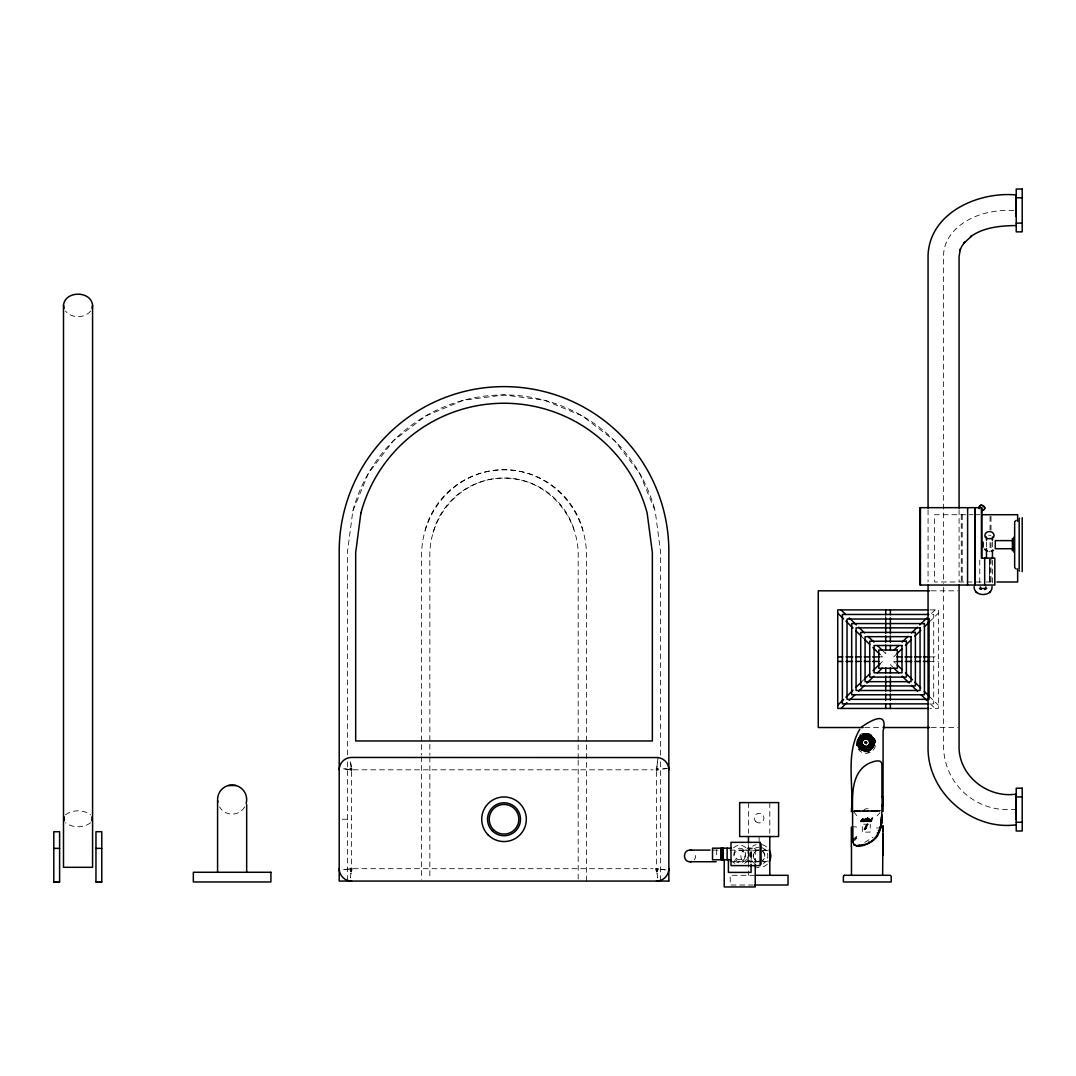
<?xml version="1.0" encoding="UTF-8"?>
<svg xmlns="http://www.w3.org/2000/svg" width="1076" height="1076" viewBox="0 0 1076 1076"><rect width="100%" height="100%" fill="white"/><g stroke="black" fill="none" stroke-linecap="round" stroke-linejoin="round"><path stroke-width="0.75" stroke-dasharray="5 3.75" d="M992.422 582.788L992.449 560.031M865.844 743.287C865.79 740.638 866.503 746.004 865.857 743.112M865.938 742.305C867.767 740.974 863.234 742.386 865.924 742.494C867.135 744.175 867.498 741.593 866.045 742.534M871.816 748.748L873.282 746.852L869.61 750.564L871.842 749.219L874.169 744.753L873.389 747.363L874.29 744.861L874.048 739.965L873.981 744.552M872.582 738.27L871.062 736.092L872.596 737.854M865.83 742.346L866.059 741.297L866.099 742.588M863.746 810.349C864.23 808.157 870.067 808.157 870.538 810.349M864.606 734.854L860.033 737.033L862.01 735.204L858.567 738.93L859.993 736.535L864.337 734.343L869.193 734.948L872.959 738.311M857.989 745.211L857.263 743.139L857.975 745.883L857.276 743.18L858.46 738.486L857.612 742.897M864.889 750.9L862.912 750.416M865.198 747.874L863.907 748.022M866.274 737.544L865.117 737.598M865.212 750.927L867.243 750.846M862.158 735.5C858.917 735.554 872.286 734.289 864.526 734.464M871.13 743.852L871.13 742.669M874.506 742.184L874.102 745.211L874.573 742.655L872.986 737.84L871.304 736.065L866.933 734.424M872.77 738.069L874.183 742.211M660.597 755.137L660.597 551.975L655.19 510.925L639.561 473.184L614.692 440.77L582.277 415.901L544.523 400.259L504.025 394.932L463.514 400.259L425.773 415.901L393.359 440.77L368.49 473.184L352.847 510.925L347.454 551.975L347.454 755.137M586.433 881.069L586.433 556.83C587.388 510.602 550.993 469.849 504.025 469.741C457.044 469.849 420.662 510.602 421.617 556.83L421.617 755.07M578.189 758.634L578.189 557.381C579.507 515.808 546.433 477.879 504.025 478.053C461.604 477.879 428.544 515.808 429.849 557.381L429.849 755.271M658.095 757.558L656.885 766.744L657.678 760.624M858.917 747.712C863.934 755.769 853.779 738.378 858.836 747.753M858.823 747.726L860.746 749.488A8.312 8.258 -6.6 0 0 873.107 747.201L873.147 747.417M858.85 747.968L857.72 745.547L859.011 747.322M867.31 751.236L865.023 751.357C878.971 749.918 859.805 750.402 862.656 750.981C856.321 746.905 867.068 753.119 864.875 751.088M865.575 751.761L869.099 751.546L868.157 752.205A9.55 9.496 -6.7 0 1 864.593 752.366L864.943 751.64L869.139 751.815L865.736 751.72M869.838 750.631L867.31 751.317M865.75 743.086C866.395 746.072 866.745 741.27 864.445 742.803C867.283 743.556 863.947 744.35 865.75 742.911M873.994 740.409L872.986 737.84M866.059 742.373C867.525 742.467 865.884 740.49 865.803 742.158M859.052 738.553L857.747 740.611M860.867 741.31L861.311 740.248M862.602 750.281L860.491 749.219M864.028 747.712L865.185 747.995M869.664 750.187L871.627 749.044M857.263 743.139L857.868 745.533M874.492 742.359A8.608 8.541 -6.6 0 1 861.903 750.281A8.568 8.514 -5.2 0 1 861.365 735.567A8.568 8.514 -5.2 0 1 874.519 742.4A8.568 8.514 -5.2 0 1 861.984 750.308A8.608 8.541 -6.6 0 1 861.298 735.5A8.608 8.541 -6.6 0 1 874.492 742.359L874.385 742.803M694.141 860.033L695.634 857.438L695.056 853.012M858.527 738.647L860.518 736.804M860.598 749.057L859.213 747.591M869.287 738.768L870.08 739.602M871.21 736.387L868.951 734.908L871.331 736.307M859.536 735.54C861.419 731.182 875.568 734.935 864.068 733.281M854.626 840.558L856.698 838.231M877.115 815.823L879.886 812.77M853.591 840.423L856.698 837.209M90.626 311.058C84.533 318.536 71.541 318.536 65.448 311.058M869.569 750.308L867.606 750.967M861.809 681.646L863.988 679.521M878.742 665.062L882.441 661.444L878.742 661.444M935.084 609.904L930.377 614.517L933.712 614.463L933.712 703.879L930.39 703.879M897.357 653.28L893.672 656.898L897.357 656.898M929.059 622.237L938.366 613.132M853.591 839.051L856.698 836.16M866.826 734.491L869.287 735.312M873.994 744.969L873.134 746.744M865.561 742.938C865.144 743.704 863.692 742.238 865.494 742.763M865.037 751.519L862.737 750.429M65.448 814.828C72.536 809.488 83.538 809.488 90.626 814.828M90.626 822.75C83.538 828.103 72.536 828.103 65.448 822.75M864.754 842.36L872.878 837.33M865.198 751.115L860.531 749.73M866.288 742.615C867.458 741.162 867.485 743.677 866.288 742.803M858.756 738.795L857.895 740.57M762.252 850.887L765.13 850.107L762.481 850.107M746.072 861.742C753.765 862.266 753.765 849.583 746.072 850.107M758.983 860.961C748.277 866.261 748.277 845.588 758.983 850.887M765.023 861.742L768.008 860.961M860.464 744.39L860.222 743.126M870.901 741.216L871.116 742.346M871.345 741.068L871.573 742.319M853.55 811.506L879.899 811.156M746.287 850.107C739.064 849.381 739.064 862.481 746.287 861.742M866.947 733.496L863.893 733.697A9.55 9.496 -6.7 0 1 867.377 733.576L868.386 733.751M860.208 742.79L860.343 741.525M860.679 742.776L860.787 741.633M871.587 742.655L871.452 743.933M879.576 811.331L853.94 811.546L879.213 811.479L873.201 811.438M854.478 810.537L877.666 810.443M854.398 810.443L858.567 810.362M867.498 733.482C870.618 732.917 876.671 738.835 875.622 743.422M853.833 811.331L877.276 811.304M876.429 827.942L878.742 827.915M855.581 811.479L862.508 811.438M744.579 863.356A9.697 9.697 0 0 0 748.129 850.107L747.564 848.144L755.244 848.17L755.244 862.71M1013.901 210.452L1007.27 210.452A63.699 45.259 0 0 0 943.571 255.711L943.571 581.766M965.629 514.718L934.627 514.718L934.627 581.995L965.629 581.995M969.18 514.718L973.067 514.718M976.147 514.718L979.738 514.718M988.683 535.297L990.956 535.297M966.934 581.995L973.067 581.995M976.147 581.995L983.814 581.995M985.979 581.995L995.233 581.995M931.265 590.818L957.855 590.818M929.987 609.904L938.366 609.904L938.366 708.438L929.987 708.438M878.742 656.898L882.441 656.898L880.598 655.082M930.094 656.898L938.366 656.898M896.133 661.444L893.672 661.444L896.026 663.757M929.059 661.444L938.366 661.444M864.795 727.524L881.405 727.524M931.265 727.524L957.855 727.524M353.237 769.811L653.119 769.811M1016.228 809.596L1007.27 809.596A63.699 63.699 0 0 1 943.571 745.897L943.571 583.434M858.581 810.497L877.707 810.497M342.303 819.253L351.57 819.253M868.655 824.216L862.32 824.216L862.32 832.138L870.242 832.138L870.242 824.216M713.038 850.107L720.369 850.107M729.81 850.107L759.131 850.107M766.515 850.309L768.008 850.887M729.81 861.742L759.131 861.742M762.481 861.742L765.13 861.742L762.252 860.961M353.237 868.695L653.119 868.695M754.747 875.313L730.227 875.313L730.227 885.01L753.294 885.01M877.343 810.362L880.356 810.443L877.384 810.362M988.683 551.275L989.947 551.329M748.533 848.184L747.564 848.144L750.94 848.17L750.94 862.71M853.591 826.731L856.698 827.054M348.503 769.407L342.383 768.6L348.503 769.434M765.023 850.107L766.623 850.309M661.067 869.3L667.201 870.107L661.067 869.287M860.423 741.203L860.921 740.019M870.928 744.135L870.484 745.211M871.372 744.242L870.887 745.439M865.548 742.507C863.88 742.79 864.97 740.92 865.548 742.534M861.082 739.737L861.889 738.728M861.486 739.965L862.199 739.064M870.323 745.493L869.596 746.394M870.726 745.722L869.919 746.717M872.959 747.026L871.695 748.6M866.247 742.911C865.75 744.067 867.928 743.731 866.18 743.045M882.966 650.967L885.723 653.67L885.723 650.052M929.059 696.105L938.366 705.224M861.809 636.696L863.988 638.821M890.377 664.672L893.147 667.376M930.377 703.838L935.084 708.438M865.709 742.346L864.902 741.687L865.629 742.453M853.793 811.748L856.846 815.823M868.117 747.43L867.014 747.793M868.319 747.833L867.095 748.25M869.502 750.133L867.565 750.792M856.496 744.188L856.617 745.426M979.779 582.614L979.752 560.125M992.449 541.887L992.449 548.491M991.009 516.359L991.009 532.768M991.009 542.613L991.009 549.177M991.009 559.022L991.009 581.995M990.054 516.359L990.054 532.768M990.054 542.613L990.054 549.177M990.054 559.022L990.054 581.995M986.463 541.887L986.463 546.823M962.226 514.718L962.226 581.995M961.272 514.718L961.272 581.995M959.079 509.715L959.079 581.645M928.063 509.768L928.063 581.874M885.723 615.983L885.723 619.023M769.797 802.602L769.797 833.295M759.131 836.536L759.131 841.096M748.466 802.602L748.466 833.295M748.466 844.606L748.466 875.313M716.67 849.838L716.67 858.137M660.597 761.848L660.597 881.069M656.481 771.492L656.481 865.346M578.189 760.315L578.189 881.069M429.849 756.953L429.849 879.388M421.617 756.751L421.617 879.388M351.57 771.492L351.57 865.346M347.454 761.848L347.454 881.069M352.847 510.925A156.504 156.504 0 0 1 655.19 510.925M433.144 532.445A73.383 73.383 0 0 1 574.907 532.445M425.114 530.293A81.695 81.695 0 0 1 582.936 530.293M858.083 738.566A9.576 9.509 -5.2 0 1 874.25 738.903A9.576 9.509 -5.2 0 1 867.054 753.281A9.576 9.509 -5.2 0 1 857.021 740.705M858.796 737.84A8.568 8.514 -5.3 0 1 873.268 738.136A8.568 8.514 -5.3 0 1 866.826 751.008A8.568 8.514 -5.3 0 1 857.841 739.75M761.391 847.498A8.729 8.729 0 0 1 763.489 863.477M754.774 863.477A8.729 8.729 0 0 1 759.131 847.189M767.376 864.163A11.661 11.661 0 0 1 762.144 867.175M759.131 867.579A11.661 11.661 0 0 1 756.119 867.175M749.03 861.755A11.661 11.661 0 0 1 756.119 844.66M762.144 844.66A11.661 11.661 0 0 1 767.376 847.673M762.023 850.901A5.797 5.797 0 0 1 762.023 860.934M734.881 863.356A9.697 9.697 0 0 1 732.877 861.809M733.563 847.821A8.729 8.729 0 0 1 746.421 848.372A8.729 8.729 0 0 1 744.74 861.136A8.729 8.729 0 0 1 732.178 858.352M763.099 851.815A5.797 5.743 -90 0 1 763.099 860.033M244.723 806.839A14.539 14.539 0 0 1 219.531 806.839M858.392 741.041L858.191 742.884L858.392 741.041M858.957 741.176L858.783 742.857L858.957 741.176M859.59 741.337L859.442 742.83L859.59 741.337M861.123 741.714L861.002 742.763L861.123 741.714M861.728 741.862L861.943 742.722L861.728 741.862M862.347 742.023L862.575 742.696L862.347 742.023M864.97 750.066L863.14 749.878L864.97 750.066M865.037 749.421L863.356 749.326L865.037 749.421M865.104 748.775L863.611 748.735L865.104 748.775M865.265 747.242L864.203 747.282L865.265 747.242M865.333 746.61L864.445 746.704L865.333 746.61M865.4 745.991L864.687 746.112L865.4 745.991M866.113 739.131L865.454 739.454L866.113 739.131M866.18 738.499L865.346 738.835L866.18 738.499M866.234 737.88L865.171 737.921L866.234 737.88M866.328 736.966L865.01 737.02L866.328 736.966M866.395 736.32L864.889 736.387L866.395 736.32M866.462 735.675L864.768 735.742L866.462 735.675M866.53 735.096L864.66 735.177L866.53 735.096M865.306 750.107L867.135 750.281L865.306 750.107M865.373 749.461L867.027 749.703L865.373 749.461M865.44 748.815L866.92 749.071L865.44 748.815M865.481 748.358L866.799 748.425L865.481 748.358M865.534 747.901L866.718 747.981L865.534 747.901M865.602 747.269L866.624 747.524L865.602 747.269M865.655 746.65L866.516 746.905L865.655 746.65M865.723 746.031L866.395 746.287L865.723 746.031M866.436 739.172L867.014 739.602L866.436 739.172M866.503 738.539L867.243 739.024L866.503 738.539M866.57 737.907L867.606 738.163L866.57 737.907M866.61 737.45L867.781 737.746L866.61 737.45M866.664 736.993L867.955 737.316L866.664 736.993M866.731 736.361L868.197 736.724L866.731 736.361M866.799 735.715L868.44 736.118L866.799 735.715M866.852 735.137L868.668 735.58L866.852 735.137M869.233 742.749L869.448 743.435L869.233 742.749M869.852 742.722L870.067 743.583L869.852 742.722M870.497 742.696L870.686 743.745L870.497 742.696M872.044 742.642L872.219 744.121L872.044 742.642M872.703 742.601L872.851 744.269L872.703 742.601M873.349 742.575L873.416 744.417L873.349 742.575M350.964 873.295L350.359 877.895L350.978 873.295M859.173 738.997L858.473 740.718L859.173 738.997M859.684 739.293L859.038 740.853L859.684 739.293M860.249 739.629L859.67 741.014L860.249 739.629M861.607 740.409L861.203 741.391L861.607 740.409M862.145 740.732L862.105 741.62L862.145 740.732M862.696 741.055L862.71 741.768L862.696 741.055M862.925 749.515L861.217 748.815L862.925 749.515M863.167 748.909L861.594 748.358L863.167 748.909M863.423 748.318L861.997 747.847L863.423 748.318M863.598 747.887L862.401 747.349L863.598 747.887M863.772 747.47L862.696 746.986L863.772 747.47M864.015 746.878L862.979 746.623L864.015 746.878M864.257 746.3L863.382 746.139L864.257 746.3M864.485 745.722L863.772 745.641L864.485 745.722M867.431 739.454L867.848 740.032L867.431 739.454M867.659 738.876L868.238 739.548L867.659 738.876M867.902 738.284L868.83 738.822L867.902 738.284M868.076 737.867L869.112 738.459L868.076 737.867M868.251 737.437L869.395 738.109L868.251 737.437M868.507 736.845L869.812 737.598L868.507 736.845M868.749 736.24L870.215 737.087L868.749 736.24M868.978 735.702L870.578 736.643L868.978 735.702M869.085 743.677L869.099 744.404L869.085 743.677M869.69 743.839L869.65 744.713L869.69 743.839M870.309 743.987L870.202 745.036L870.309 743.987M871.829 744.363L871.56 745.829L871.829 744.363M872.461 744.511L872.125 746.152L872.461 744.511M873.093 744.673L872.623 746.448L873.093 744.673M860.504 737.275L859.347 738.714L860.504 737.275M860.908 737.692L859.845 739.01L860.908 737.692M861.351 738.163L860.41 739.346L861.351 738.163M862.427 739.306L861.768 740.127L862.427 739.306M862.871 739.763L862.575 740.597L862.871 739.763M863.302 740.221L863.113 740.92L863.302 740.221M861.123 748.412L859.684 747.255L861.123 748.412M861.526 747.901L860.168 746.919L861.526 747.901M861.93 747.403L860.706 746.556L861.93 747.403M862.226 747.04L861.23 746.179L862.226 747.04M862.508 746.677L861.607 745.91L862.508 746.677M862.912 746.193L861.997 745.655L862.912 746.193M863.302 745.695L862.508 745.291L863.302 745.695M863.692 745.211L863.033 744.928L863.692 745.211M868.292 740.019L868.534 740.692L868.292 740.019M868.682 739.521L869.045 740.328L868.682 739.521M869.085 739.024L869.812 739.79L869.085 739.024M869.664 738.311L870.565 739.266L869.664 738.311M870.067 737.8L871.103 738.903L870.067 737.8M870.471 737.302L871.641 738.526L870.471 737.302M870.834 736.845L872.111 738.19L870.834 736.845M868.682 744.538L868.493 745.224L868.682 744.538M869.22 744.848L868.937 745.681L869.22 744.848M869.771 745.17L869.368 746.152L869.771 745.17M871.116 745.95L870.444 747.282L871.116 745.95M871.681 746.273L870.901 747.753L871.681 746.273M872.246 746.61L871.291 748.183L872.246 746.61M862.279 735.984L860.746 737.047L862.279 735.984M862.535 736.495L861.15 737.463L862.535 736.495M862.831 737.073L861.594 737.934L862.831 737.073M863.127 737.652L862.037 738.405L863.181 737.759M863.342 738.055L862.36 738.741L863.342 738.055M863.544 738.472L862.67 739.077L863.544 738.472M863.84 739.037L863.315 739.75L863.84 739.037M864.122 739.602L863.746 740.207L864.122 739.602M859.697 746.852L858.661 745.345L859.697 746.852M860.235 746.475L859.213 745.157L860.235 746.475M860.773 746.098L859.832 744.942L860.773 746.098M861.15 745.843L860.45 744.74L861.15 745.843M861.526 745.574L860.881 744.592L861.526 745.574M862.051 745.211L861.325 744.444L862.051 745.211M862.575 744.848L861.93 744.242L862.575 744.848M863.087 744.484L862.522 744.041L863.087 744.484M868.964 740.799L869.005 741.512L868.964 740.799M869.475 740.436L869.596 741.31L869.475 740.436M870 740.059L870.484 741.014L870 740.059M870.376 739.804L870.914 740.866L870.376 739.804M870.753 739.535L871.358 740.718L870.753 739.535M871.291 739.172L871.977 740.503L871.291 739.172M871.829 738.795L872.596 740.301L871.829 738.795M872.3 738.459L873.147 740.113L872.3 738.459M868.063 745.238L867.686 745.856L868.063 745.238M868.48 745.695L867.969 746.421L868.48 745.695M868.924 746.152L868.251 746.986L868.924 746.152M869.354 746.61L868.466 747.39L869.448 746.704M869.677 746.946L868.668 747.793L869.758 747.04M869.986 747.282L868.964 748.371L869.986 747.282M870.43 747.753L869.26 748.95L870.43 747.753M870.887 748.223L869.529 749.474L870.887 748.223M871.278 748.64L869.798 749.985L871.278 748.64M864.337 735.231L862.575 735.836L864.337 735.231M864.445 735.809L862.831 736.347L864.445 735.809M864.566 736.441L863.127 736.925L864.566 736.441M864.687 737.087L863.423 737.504L864.687 737.087M864.768 737.531L863.638 737.907L864.768 737.531M864.848 737.975L863.84 738.324L864.848 737.975M864.97 738.607L864.27 739.158L864.97 738.607M865.077 739.225L864.553 739.71L865.077 739.225M858.783 744.942L858.204 743.207L858.783 744.942M859.401 744.74L858.796 743.18L859.401 744.74M860.02 744.525L859.442 743.153L860.02 744.525M860.894 744.242L860.558 743.112L860.894 744.242M861.499 744.027L861.015 743.086L861.499 744.027M862.105 743.825L861.661 743.059L862.105 743.825M862.696 743.637L862.293 743.045L862.696 743.637M869.381 741.727L869.22 742.427L869.381 741.727M869.986 741.525L869.838 742.4L869.986 741.525M870.592 741.324L870.484 742.373L870.592 741.324M872.085 740.813L872.354 742.292L872.085 740.813M872.703 740.611L873.013 742.265L872.703 740.611M873.255 740.423L873.591 742.238L873.255 740.423M867.256 745.749L866.718 746.219L867.256 745.749M867.538 746.3L866.839 746.852L867.538 746.3M867.821 746.865L866.947 747.47L867.821 746.865M868.534 748.237L867.243 749.004L868.534 748.237M868.83 748.815L867.364 749.636L868.83 748.815M869.112 749.394L867.471 750.214L869.112 749.394M667.201 768.398L661.067 769.219L667.201 768.398M348.503 869.085L342.383 869.906L348.503 869.099M657.678 877.895L657.059 873.295L657.692 877.895M351.18 766.758L350.359 760.624L351.166 766.744M989.436 581.86L989.436 559.708L989.355 581.86M753.335 855.918A5.797 5.797 0 0 0 759.131 861.715A5.797 5.743 -90 0 1 753.321 855.931A5.797 5.743 -90 0 1 759.051 850.134A5.797 5.797 0 0 0 753.335 855.918M736.831 859.025A5.81 5.81 0 0 0 745.547 853.981A5.81 5.81 0 0 0 736.831 848.951A5.81 5.81 0 0 0 736.831 859.025M743.677 860.006A5.797 5.716 -90 0 0 741.082 850.322A5.797 5.716 -90 0 0 734.088 857.438A5.797 5.716 -90 0 0 743.677 860.006M755.702 821.539A4.842 4.842 0 0 0 763.812 819.361A4.842 4.842 0 0 0 757.881 813.429A4.842 4.842 0 0 0 755.702 821.539"/><path stroke-width="1.5" d="M722.991 859.805L722.991 848.17M862.925 821.418C864.405 821.432 861.795 822.104 862.75 819.172M869.126 819.172C869.462 822.723 868.857 822.104 869.623 819.213M1016.228 819.831L1016.228 794.088C987.539 798.594 958.03 775.218 959.079 745.56L959.079 584.981M959.079 508.047L959.079 256.33L960.465 248.946L959.738 250.627L961.809 246.296L964.647 242.194L963.612 243.472L971.628 236.047L970.485 236.774C983.598 227.09 1001.164 225.731 1016.228 225.543M1016.228 216.612L1016.228 194.958C978.662 191.353 929.839 212.456 928.063 255.106L928.063 508.087M1016.228 824.808C971.695 830.901 926.759 792.017 928.063 746.233L928.063 585.236M862.723 819.172L862.777 821.351M656.468 868.682L656.858 871.762L656.064 868.695L658.095 868.91A1.641 1.641 0 0 1 656.683 870.323M881.204 817.074L880.787 824.929M865.736 820.84C866.368 821.634 867.229 818.042 865.238 820.06M881.782 817.948L881.809 812.071M852.528 826.274L852.582 842.347L852.528 838.433C851.493 853.712 875.38 842.885 878.339 834.075C881.513 828.385 881.863 821.728 881.863 815.352M883.046 811.385L883.1 731.075C888.346 710.093 871.089 720.503 861.822 726.771M864.445 819.899L863.705 819.159M870.82 819.899L869.717 819.656M881.338 824.646L881.903 815.326M867.095 818.54C866.597 822.4 867.404 821.418 866.731 819.912M868.036 820.047L867.202 820.194M852.609 812.138L852.542 842.373M852.515 810.43C852.367 794.021 851.614 772.689 868.372 763.624C872.152 761.929 882.481 757.544 881.903 765.453L881.903 797.41M863.853 820.06L863.638 820.665M870.82 819.831L869.462 819.885M870.228 820.06L870.054 820.625M880.706 824.525L881.056 819.63M877.491 833.725L877.532 832.636M863.732 819.858L862.401 820.692M881.567 822.387L881.769 819.226M339.209 769.811L339.317 768.197A12.361 12.361 0 0 1 351.57 757.45L658.095 757.558A12.361 12.361 0 0 1 668.842 769.811M668.842 868.695L668.734 870.309A12.361 12.361 0 0 1 656.481 881.069M1019.187 519.157L1019.523 518.255M881.325 819.522L880.652 826.314M881.405 823.705L881.809 819.401L881.432 823.436M867.579 818.231L866.18 821.297M869.395 820.208L869.529 819.616M881.029 822.252L880.881 824.149M351.596 868.682L351.166 871.762L351.57 868.292L349.942 868.91A1.641 1.641 0 0 0 351.354 870.323M63.497 305.409C64.775 290.453 91.299 290.453 92.576 305.409L92.576 867.31L63.497 867.31L63.497 305.409L63.995 308.328M92.079 308.328L92.576 305.409M992.059 586.568C992.529 597.167 973.686 597.167 974.157 586.568M852.569 812.098L852.838 810.753M862.172 820.369C863.1 817.464 860.558 824.27 862.374 819.589M881.083 826.476L880.02 829.273L881.204 825.938M866.301 820.759L866.462 819.979M880.531 826.919L880.262 828.009M863.087 819.885L862.67 821.284L863.1 819.845M870.995 820.423L870.74 821.526M867.659 818.473L867.7 819.791M868.601 819.71C866.072 818.567 869.435 819.899 868.117 819.186M861.674 820.114L862.468 819.159M865.319 819.293L864.391 821.432L865.44 819.226M865.198 819.374L864.485 820.921M866.597 820.679L867.068 818.688M880.464 826.287C878.756 835.581 871.331 844.929 861.19 844.794M867.646 818.54L867.74 818.15M863.14 819.683L862.67 821.284M864.512 820.827L864.902 821.432L864.566 820.558M63.995 816.738L63.995 820.84M92.079 820.84L92.079 816.738M985.939 586.85L985.118 589.123M871.869 819.24C873.483 817.531 870.699 819.065 872.434 818.016M871.439 820.867L871.627 820.168M880.249 826.866L879.617 828.681M861.58 820.517L860.585 821.365M866.758 819.778L866.974 819.038M993.605 537.314L994.049 535.727C994.143 530.199 984.769 530.199 984.863 535.727L985.307 537.314M864.539 829.058L866.315 825.346M864.418 829.435L865.037 829.179M865.763 827.901L865.481 828.816L866.933 825.615M866.099 828.17L866.476 827M866.247 827.7L865.83 828.56L866.18 827.942M866.731 825.05L867.458 824.095M859.737 729.313C845.171 754.101 854.021 784.754 851.331 811.707M989.651 592.594L990.445 591.571M837.733 705.224L843.624 699.454M845.924 697.208L853.026 690.241M856.066 687.282L861.271 682.184M864.768 678.754L869.731 673.885M873.013 670.671L880.087 663.757M893.914 650.213L898.729 645.506M902.145 642.157L908.023 636.4M911.56 632.944L917.438 627.173M919.792 624.874L926.853 617.96M841.028 708.438L846.906 702.682M849.26 700.382L855.151 694.625M858.675 691.169L864.553 685.399M866.906 683.099L873.968 676.185M877.384 672.836L882.199 668.129M897.196 653.441L902.011 648.72M905.441 645.371L911.345 639.588M914.842 636.158L920.76 630.375M924.257 626.945L929.059 622.237M985.239 588.962L985.952 588.599M878.339 830.551L879.079 830.107M993.511 550.293L991.198 551.181M882.629 875.138L883.033 825.682L883.087 831.197M867.713 821.365L866.933 821.338M853.685 844.956L857.007 845.83L859.549 845.05M861.217 821.432L860.706 821.459M857.007 845.83L860.275 845.319M710.052 850.107L690.146 850.107C682.628 849.771 682.641 862.091 690.146 861.742L716.212 861.742M690.146 861.742L691.559 861.54M228.368 785.52L235.886 785.52M1016.161 520.367L1014.655 521.726L1014.655 567.617L1016.161 568.962M1016.228 197.782L1022.2 197.782M1016.228 223.122L1022.2 223.122M982.28 514.718L1017.654 514.718L1017.654 521.282M986.423 538.619L992.489 538.619M1012.395 540.609L995.3 540.623L995.3 548.72L1012.395 548.72M996.901 581.995L1017.654 581.995L1017.654 568.868M986.692 588.518L979.523 588.518L981.258 589.191L980.276 586.85M929.61 590.818L818.258 590.818L818.258 727.524L863.127 727.524M928.453 609.904L837.733 609.904L837.733 708.438L928.453 708.438M928.763 614.463L842.387 614.463L842.387 703.879L928.763 703.879M837.733 656.898L842.737 656.898M846.018 656.898L852.73 656.898M855.945 656.898L861.002 656.898M864.23 656.898L869.731 656.898M872.502 656.898L879.146 656.898M896.913 656.898L902.011 656.898M904.997 656.898L911.883 656.898M914.708 656.898L921.177 656.898M923.477 656.898L929.059 656.898M837.733 661.444L842.71 661.444M846.018 661.444L852.636 661.444M855.945 661.444L860.921 661.444M864.23 661.444L869.731 661.444M872.502 661.444L879.132 661.444M896.967 661.444L902.011 661.444M905.212 661.444L911.883 661.444M915.098 661.444L920.168 661.444M923.383 661.444L929.059 661.444M883.073 727.524L929.61 727.524M1016.228 796.926L1022.2 796.926M1016.228 822.266L1022.2 822.266M731.007 848.17L712.527 848.17L712.527 859.805L731.007 859.805M53.8 848.372L59.61 848.372M95.966 848.372L101.776 848.372M691.559 850.309L690.146 850.107M756.374 875.313L788.035 875.313L788.035 885.01L754.747 885.01M53.8 881.93L59.61 881.93L59.61 831.708L53.8 831.708L53.8 881.97L59.61 881.97M95.966 881.93L101.776 881.93L101.776 831.708L95.966 831.708L95.966 881.97L101.776 881.97M351.57 881.069L349.956 880.962A12.361 12.361 0 0 1 339.209 868.695M868.507 842.185L869.354 842.333M987.459 551.02L984.365 549.123M841.028 609.904L845.736 614.517M849.22 617.92L856.321 624.874M858.635 627.147L864.553 632.944M868.063 636.373L873.968 642.157M877.384 645.506L882.199 650.213M897.196 664.901L902.011 669.622M905.441 672.971L912.488 679.884M914.842 682.184L920.733 687.941M924.257 691.397L929.059 696.105M837.733 613.132L843.624 618.888M845.938 621.161L853.026 628.102M856.066 631.061L861.271 636.158M864.687 639.507L869.731 644.457M872.892 647.55L880.087 654.585M893.914 668.129L898.729 672.836M902.145 676.185L909.233 683.125M911.56 685.399L917.478 691.195M920.962 694.625L926.893 700.422M975.771 591.571L976.564 592.594M1019.523 571.074L1019.201 570.374M979.173 508.598C978.582 500.865 989.933 508.787 981.931 510.441C989.732 508.935 978.972 500.824 979.133 508.464M883.087 855.245L883.073 833.712M851.479 846.395L851.479 875.339M1022.2 517.677L1022.2 571.665M1019.187 520.367L1019.187 568.962M1013.901 537.18L1013.901 552.149M1012.395 538.525L1012.395 550.804M992.449 536.937L992.449 540.246M992.449 550.145L992.449 558.39M986.463 536.937L986.463 540.233M986.463 548.478L986.463 558.363M984.674 558.121L984.674 585.035M983.141 542.169L983.141 547.159M981.863 558.121L981.863 507.67L919.926 507.67L919.926 585.035L994.829 585.035L994.829 558.121L981.42 558.121L981.42 507.67M975.206 507.67L975.206 585.035M974.789 507.67L974.789 585.035M967.633 507.67L967.566 585.035M920.424 507.67L920.424 585.035M890.377 609.904L890.377 614.773M890.377 618.014L890.377 633.872M890.377 635.835L890.377 642.318M890.377 645.425L890.377 650.429M890.377 667.914L890.377 673.307M890.377 676.024L890.377 691.707M890.377 693.845L890.377 700.341M890.377 703.422L890.377 708.438M885.723 609.904L885.723 614.921M885.723 618.014L885.723 633.334M885.723 635.835L885.723 642.318M885.723 645.035L885.723 650.429M885.723 667.914L885.723 672.917M885.723 676.024L885.723 691.074M885.723 693.845L885.723 700.341M885.723 703.583L885.723 708.438M881.903 804.687L881.903 811.062M851.331 827.269L851.331 846.395M769.797 836.536L769.797 875.313M761.068 843.718L761.068 864.257M755.244 864.324L755.244 886.947L724.229 886.947L724.229 859.482M751.075 864.324L751.075 872.407L728.398 872.407L728.398 859.482M748.466 836.536L748.466 842.992M727.134 848.17L727.134 859.805M722.749 848.17L722.749 859.805M722.507 848.17L722.507 859.805M722.292 848.17L722.292 859.805M722.09 848.17L722.09 859.805M721.754 848.17L721.915 859.805M721.606 848.17L721.606 859.805M721.391 848.17L721.31 859.805L721.256 848.17M246.673 804.566L246.673 872.273M217.581 800.652L217.581 872.273M769.232 850.094A11.661 11.661 0 0 1 769.232 861.755M217.809 802.091A14.539 14.539 0 0 1 232.766 785.036A14.539 14.539 0 0 1 246.175 803.328M882.441 796.886L882.428 806.22L882.441 796.886M351.583 769.838L351.354 768.183A1.641 1.641 0 0 0 349.942 769.596L351.596 769.824M360.877 513.077L355.685 552.513L355.685 740.974L652.352 740.974L652.352 552.513L647.16 513.077A148.192 148.192 0 0 0 360.877 513.077M656.683 768.183L656.481 770.214L658.095 769.596A1.641 1.641 0 0 0 656.683 768.183M985.508 588.612L984.822 589.5L985.508 588.612M844.351 875.299L843.382 876.281L843.382 881.97L891.21 881.97L891.21 876.281L890.229 875.299L844.351 875.299M1022.2 189.053L1016.228 189.053L1016.228 231.851L1022.2 231.851L1022.2 189.053M929.059 619.023L847.041 619.023L847.041 699.333L929.059 699.333L929.059 619.023M924.418 623.569L851.694 623.569L851.694 694.773L924.418 694.773L924.418 623.569M920.047 627.846L856.066 627.846L856.066 690.496L920.047 690.496L920.047 627.846M915.394 632.406L860.719 632.406L860.719 685.937L915.394 685.937L915.394 632.406M911.036 636.669L865.077 636.669L865.077 681.673L911.036 681.673L911.036 636.669M906.382 641.229L869.731 641.229L869.731 677.113L906.382 677.113L906.382 641.229M902.011 645.506L874.089 645.506L874.089 672.836L902.011 672.836L902.011 645.506M897.357 650.052L878.742 650.052L878.742 668.29L897.357 668.29L897.357 650.052M1022.2 788.197L1016.228 788.197L1016.228 830.995L1022.2 830.995L1022.2 788.197M778.594 802.602L739.669 802.602L739.669 836.536L778.594 836.536L778.594 802.602M760.1 842.347L731.007 842.347L731.007 865.615L760.1 865.615L760.1 842.347M270.91 872.273L193.344 872.273L193.344 881.97L270.91 881.97L270.91 872.273M668.842 881.069L339.209 881.069L339.209 551.437A164.816 164.816 0 0 1 504.025 386.62A164.816 164.816 0 0 1 668.842 551.437L668.842 881.069M863.019 820.652L862.548 819.899L863.019 820.652M493.548 829.731A14.822 14.822 0 0 0 518.336 823.086A14.822 14.822 0 0 0 500.192 804.942A14.822 14.822 0 0 0 493.548 829.731M488.248 835.03A22.3 22.3 0 0 0 525.559 825.023A22.3 22.3 0 0 0 498.255 797.72A22.3 22.3 0 0 0 488.248 835.03M492.364 830.914A16.476 16.476 0 0 0 519.937 823.517A16.476 16.476 0 0 0 499.762 803.342A16.476 16.476 0 0 0 492.364 830.914"/></g></svg>
